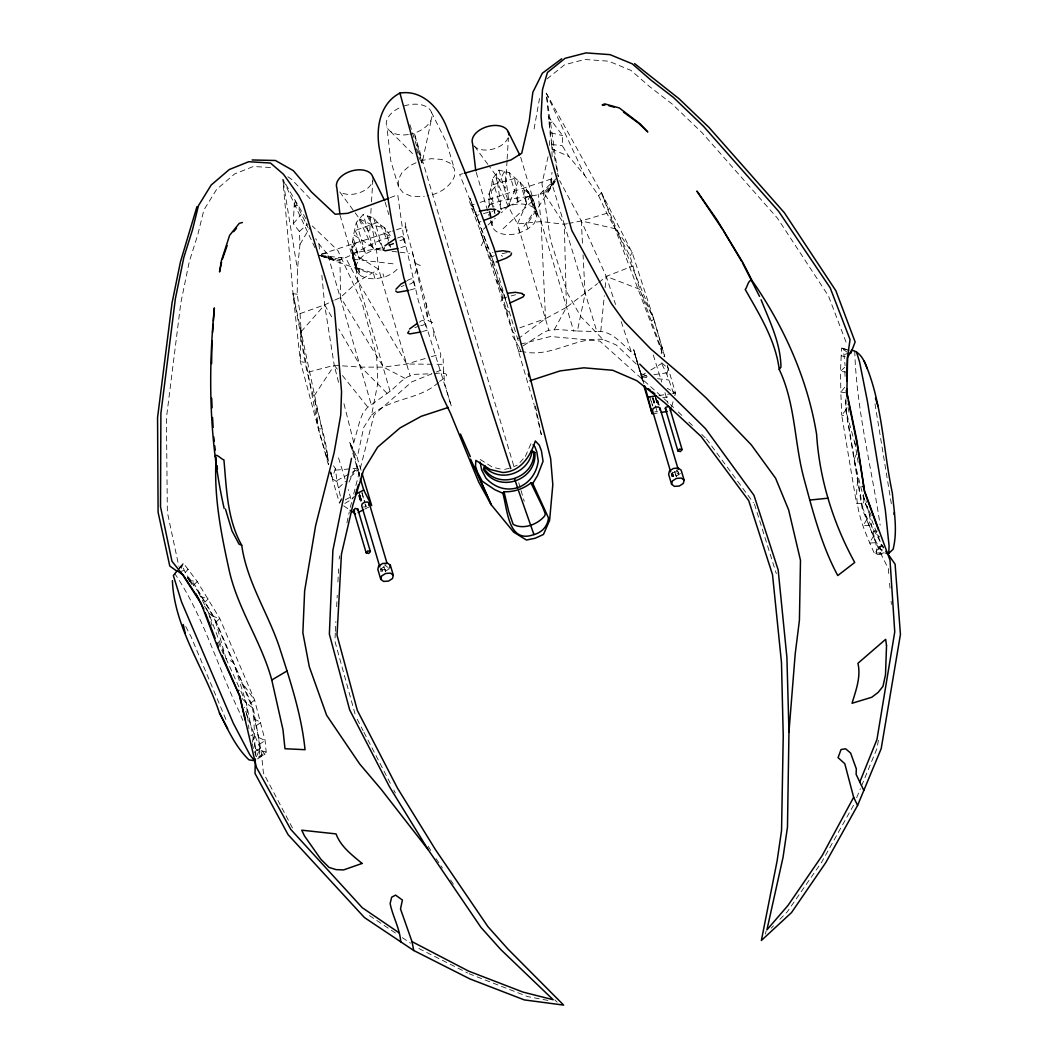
<?xml version="1.0" encoding="UTF-8"?>
<svg xmlns="http://www.w3.org/2000/svg" width="1058" height="1058" viewBox="0 0 1058 1058"><rect width="100%" height="100%" fill="white"/><g stroke="black" fill="none" stroke-linecap="round" stroke-linejoin="round"><path stroke-width="0.75" stroke-dasharray="5 3.75" d="M534.938 209.471C533.219 192.768 520.483 182.809 509.11 172.599L498.926 170.113L492.327 179.159L491.772 185.057L489.047 194.05L489.034 206.958L488.809 205.926M305.974 218.861L282.817 179.238L293.04 293.674L300.327 361.413L318.418 428.9L327.067 457.955L328.112 457.942C321.936 415.106 303.183 374.995 301.16 331.643L300.036 313.618L297.205 294.217L297.443 269.499L299.983 244.372L299.374 231.424L293.291 223.648L294.481 199.883L308.05 227.629M864.426 498.04L862.627 507.853C869.121 522.745 872.533 539.845 883.033 552.488L886.683 553.585M300.935 327.729L300.327 361.413L304.149 362.352M255.401 756.02L253.616 714.071L252.174 707.405L215.872 622.117C207.818 606.604 198.798 591.012 187.57 577.509M521.21 351.468L518.182 351.216L519.584 348.069L515.352 340.782M661.25 353.861L661.448 348.981L639.812 289.363L629.96 255.851L606.869 213.319L598.59 195.69L584.809 175.562L568.86 156.478L562.155 145.528L562.644 135.609L548.52 116.843L551.681 142.843L558.267 176.686L546.259 93.117L601.46 192.847L632.314 252.888L653.844 319.252L664.702 356.427M489.034 205.212C507.774 196.338 528.603 199.049 547.793 191.829L550.517 186.83L552.011 172.309M854.758 350.912C856.358 409.618 871.567 467.2 880.15 525.152M335.32 632.975L334.897 641.188L355.263 714.745M335.399 631.335L335.902 621.469M336.656 606.684L337.238 595.191M337.912 582.045L338.573 568.913M371.12 208.333L369.665 232.562L355.197 212.883M371.503 201.88L372.773 180.892M507.046 160.737L505.393 188.192L488.994 165.894M507.139 159.123L508.395 138.135M857.853 480.821C852.999 506.2 864.241 530.6 874.358 553.294L876.209 554.59L885.176 553.731M433.687 336.365L434.031 331.511M356.414 267.819C348.585 253.021 352.975 237.508 356.308 222.537L363.198 214.483L373.672 217.948L377.455 222.418L384.861 228.105L391.341 237.151C371.107 241.145 355.872 255.375 336.246 260.982L334.302 260.704C327.729 253.96 320.283 247.188 315.734 238.711M327.398 454.689L327.067 457.955L328.668 464.33M600.785 331.18L604.33 295.737M605.123 287.683L606.247 276.402L581.305 220.95L559.695 180.693M552.131 156.61L551.681 142.843M549.287 145.488L550.332 135.9L546.259 93.117L584.809 175.562M390.23 197.687L397.755 194.725L403.138 233.487L418.28 300.446L451.409 406.431L444.532 383.221L443.262 364.349L433.74 364.256M246.051 716.054L246.435 713.356L244.424 707.194M878.365 740.256L877.069 748.337L860.987 787.231M179.556 567.551L183.391 563.2L197.224 581.503L219.813 618.533L254.608 700.065L265.108 740.574L266.193 752.093L264.976 754.394L258.218 757.356L258.972 756.483C261.167 742.28 255.943 728.023 253.616 714.071M534.078 128.983L539.527 98.447M440.353 357.498L440.842 354.946L439.93 351.415C426.996 310.351 417.116 268.071 405.479 226.822L392.293 231.107M361.056 470.255L357.181 457.691L363.727 427.406L371.57 415.027L377.838 383.115L376.622 356.453L361.849 302.085L337.806 250.429L312.322 226.028M252.307 742.227L253.999 733.657L246.435 713.356M862.627 507.853L846.135 410.385L847.365 404.196M523.366 345.728L544.196 332.014L549.009 330.241L558.346 329.554L577.39 331.035L585.1 293.873L583.077 254.978M409.882 124.54L422.076 163.17L431.717 118.007M339.076 559.047L339.763 555.9M346.918 522.89L349.299 511.874M354.456 496.07L352.433 498.966L374.043 414.895L411.813 381.859L431.929 373.791L414.802 374.32L407.542 376.846L401.802 380.735L391.341 390.402L367.258 407.7L362.92 413.083L360.051 420.198L352.34 447.772L360.117 477.317M548.07 156.677L541.961 183.682L550.57 240.404L567.829 293.939L580.921 316.726L602.888 339.42L616.14 344.895L638.172 365.83L643.158 383.234M765.423 934.082L766.164 930.881M406.523 232.337L407.145 229.771M380.92 570.54L380.364 568.569L382.031 569.786L382.626 571.796L380.92 570.54L381.409 568.569L383.816 567.022L386.725 566.824L388.445 568.08M674.607 471.471L676.366 476.536L673.443 476.735L671.737 475.478L672.61 471.828M676.406 470.585L678.403 472.053L678.773 475.002L679.262 473.019L677.543 471.762L676.948 469.752M350.33 507.337L351.732 501.756L348.254 489.55M879.952 549.142L881.261 544.407L864.373 501.201L854.56 461.91M666.791 374.122L668.325 368.819L667.426 365.724L675.559 393.14L674.634 396.3L666.791 374.122L660.919 362.008L668.325 368.819L667.162 365.737M671.658 406.523L673.364 400.691M335.36 468.443L332.278 478.666L339.473 503.013L341.298 500.209L337.052 481.919L335.36 468.443L333.548 465.811M181.262 568.371L183.391 563.2L177.995 569.799M488.201 207.871L491.798 198.56M490.515 220.567L492.287 226.518A23.488 14.468 -16.5 0 0 519.716 232.786L527.863 228.964L533.986 223.661L537.16 217.683C532.491 207.196 536.208 192.516 520.549 189.104M518.248 181.116L508.276 206.376L501.201 212.87M414.948 273.506L416.773 269.076M856.663 797.706L860.366 788.726M854.163 459.265L857.297 452.083M525.363 456.408L531.341 442.786M339.473 503.013L341.522 498.53M349.008 482.091L356.493 465.652L349.682 442.31L357.181 457.691M256.314 756.801L260.189 748.35L253.999 733.657L250.759 735.865M481.192 245.668L483.89 240.298L471.842 208.611L471.299 205.305L474.222 204.339M530.217 195.069L517.468 223.899L548.837 330.294M554.366 329.567L566.466 307.336L597.545 283.597M504.375 171.687L497.815 183.47L489.074 193.971M853.568 805.191L821.682 862.125L787.297 911.798L778.093 921.174M500.884 301.332L503.978 295.843L479.948 230.34M299.983 244.372L309.729 227.827M866.925 519.24L863.209 525.509L869.24 525.39M873.67 535.89L869.359 543.058L876.54 542.635M528.683 221.836L555.556 180.812M314.213 395.798L334.249 365.314L324.647 304.849L321.883 275.331M523.922 226.346L534.581 210.926M547.793 191.829L554.776 181.738M550.517 186.83L554.392 181.764M546.007 192.331L554.485 181.5M846.122 409.658L841.718 415.239L856.491 503.317L861.794 503.383M629.96 255.851L632.314 252.888L613.759 225.473M844.707 387.294L840.819 392.108L841.718 415.239L847.101 415.768M356.162 242.837C346.958 253.894 357.3 264.884 360.209 275.53L366.716 278.333L375.061 278.915L383.988 277.156A23.488 14.468 -16.5 0 0 398.258 268.031M879.185 547.687L874.358 553.294L883.033 552.488M293.291 223.648L301.305 214.43M301.16 331.643L324.647 304.849L333.336 300.789M178.313 569.865L182.161 565.501L186.129 574.587L194.315 584.161L214.404 617.607L253.285 708.199L261.379 753.005L263.416 772.935L292.656 828.335M523.221 458.828L517.891 464.885L513.593 466.75M185.388 572.338L188.179 569.244L179.781 571.717M554.128 181.275L543.812 192.754L564.284 224.283L596.831 331.538C613.111 329.951 623.44 346.64 635.276 355.29L644.534 385.734M193.733 585.114L197.224 581.503L190.361 580.617M771.189 928.21L773.491 925.869M598.59 195.69L601.46 192.847L653.844 319.252L665.072 357.816M204.723 602.28L208.241 598.894L201.192 596.765M438.356 382.507C419.96 399.858 390.6 397.636 371.57 415.027M439.546 381.383C454.623 372.244 441.966 372.601 433.568 373.672M503.132 228.7L533.113 200.412M540.374 193.561L557.063 177.81M338.653 487.804L345.662 481.364M350.343 477.065L358.517 469.54M483.361 229.242L486.971 225.936M488.161 224.838L495.303 218.279M844.76 367.324L840.515 371.213L840.819 392.108L845.739 392.743M215.872 622.117L219.813 618.533L213.399 616.483M299.374 231.424L307.468 224.336L306.331 223.04M598.788 282.565L606.247 276.402L633.041 265.915M547.012 78.914L564.641 64.75L584.717 59.46L608.747 61.192L630.991 70.41L649.559 86.571L672.042 103.935L702.036 132.686L777.485 218.213L828.52 296.055L846.982 344.577M250.495 703.213L254.608 700.065L241.7 682.238M661.448 348.981L662.268 348.373L660.311 345.86M517.984 338.851L545.544 318.63L566.466 307.336L564.284 224.283L550.795 179.939L553.784 178.617M651.371 321.037L653.844 319.252L642.061 294.97M256.155 725.788L260.942 722.389L254.766 719.347M259.263 744.422L265.108 740.574L258.059 737.135M389.542 568.543L385.522 571.108L380.668 571.452M383.789 566.546L385.548 571.598L387.955 570.064M654.783 411.893L657.6 411.443M672.227 473.508L674.634 471.961L677.543 471.762M680.36 473.481L676.34 476.047L671.486 476.378M255.692 751.14L260.189 748.35L264.976 754.394L257.491 758.917M258.972 756.483L266.193 752.093L259.66 750.215M641.333 375.616L645.406 373.196M650.829 369.969L661.686 363.516M344.842 503.436L351.177 499.707M336.867 480.61L358.371 468.998M345.252 499.905L352.473 496.03M364.917 509.043L370.326 506.293M416.032 162.76L409.843 165.67L402.185 172.295L398.218 179.767L398.549 186.949L403.111 192.741L411.231 196.259L424.258 196.471M492.327 179.159L501.32 209.497C510.842 204.035 523.3 201.47 533.245 207.302L536.895 211.944L537.16 217.683L534.885 210M334.791 300.115L340.583 297.404L358.067 281.388L378.685 269.274L376.423 249.476L371.609 224.719L369.11 216.652M436.319 372.019L443.646 369.083M377.455 222.418L355.237 230.512M388.815 245.086L396.009 242.269M407.158 280.621C416.336 274.749 415.437 284.933 406.907 284.39M401.141 286.652L404.037 285.515M419.484 322.187C424.708 316.765 427.551 326.168 420.648 325.401M414.895 327.663L419.219 325.97M397.464 238.024L402.966 236.093L404.262 239.161L398.892 241.145M549.393 123.045L552.236 121.934M849.548 352.777L841.203 355.779L840.515 371.213L845.54 372.046M480.954 221.519L479.01 222.193L475.267 212.261L477.991 211.534M300.036 313.618L324.647 304.849L332.913 319M519.862 327.795L545.544 318.63L541.048 221.572L538.152 194.183M480.081 202.409L553.731 178.18M490.991 218.556L489.444 212.592L492.578 211.56M500.421 208.968L508.276 206.376L529.793 195.915L529.78 194.169M321.42 254.118L390.825 231.583M381.144 247.956L352.38 253.206M389 245.403L395.282 243.366M514.492 178.445L491.772 185.057M606.869 213.319L581.305 220.95L568.926 223.37M425.197 358.517L406.761 364.005L383.485 367.152L361.043 367.113L334.249 365.314L307.045 372.469M431.333 356.691L439.017 354.404M478.957 214.8L476.47 215.554L475.267 212.261M400.797 247.585L405.756 246.144L402.688 235.987M494.284 255.547C491.137 259.117 488.042 251.103 493.002 252.386M506.61 297.126L504.93 297.576L503.582 294.415L506.888 304.175M410.253 289.932L415.516 288.477L412.475 278.532M422.473 331.524L427.115 330.255L423.808 320.495M294.256 206.27L297.126 205.503M483.453 213.584L490.899 211.626M511.067 295.936L515.537 294.759M462.769 173.684L459.648 174.491L477.793 218.861L498.054 274.366L513.011 324.065M520.536 344.167L550.583 336.484L599.807 341.099L661.528 396.459M321.354 254.383L327.306 252.994L371.411 405.214M884.038 552.792L876.209 554.59L876.54 546.867L865.973 500.619M504.679 469.355L509.215 468.337M420.436 160.816L431.175 158.687L441.609 159.414L449.743 162.932L454.305 168.725L454.636 175.893C450.351 187.226 438.647 194.05 427.115 195.902M373.672 217.948L382.665 248.286C372.046 249.516 360.315 254.462 356.295 265.148L356.559 270.888L360.209 275.53L358.874 268.454L357.935 267.846M567.379 223.674L564.284 224.283L541.048 221.572L517.468 223.899L508.276 206.376L497.815 183.47L495.316 175.39M652.191 413.916L658.261 412.911M658.936 395.52L671.023 393.788M672.531 393.576L675.559 393.14L667.188 388.246M641.584 376.41L647.747 375.55M653.91 374.677L666.236 372.945M662.731 397.53L668.682 396.922M335.545 470.136L358.133 468.191M883.351 546.298L876.54 546.867L883.496 550.583M602.888 339.42C574.983 336.907 550.636 358.278 522.718 351.587M671.737 475.478L671.129 473.468L672.848 474.725L675.758 474.526L678.178 472.979L678.773 475.002M363.423 506.994L366.332 506.795L364.56 500.791M386.13 564.813L384.583 564.919L387.585 567.114L387.36 568.053L384.94 569.588L382.031 569.786L382.626 571.796M507.06 252.637L500.222 253.986L502.378 256.38M877.439 531.01L873.392 531.182L879.753 537.12M321.539 428.86L318.418 428.9L293.04 293.674L297.205 294.217M432.153 364.243L406.761 364.005L358.067 281.388L345.397 257.2M577.39 331.035L596.831 331.538M270.464 167.521L253.404 166.49L234.744 173.856L216.612 189.382L203.877 210.026L197.912 234.215L189.263 261.749L180.786 303.077L166.423 417.963L167.349 512.178L178.855 566.387M551.496 144.562L562.155 145.528M641.743 376.952L649.652 377.838M657.56 378.711L668.63 379.941M381.131 250.032L376.423 249.476L353.742 234.889M392.108 251.328L396.816 251.87M399.977 252.24L409.565 253.378M343.228 258.007L318.392 255.097L336.246 260.982M353.319 259.184L394.965 264.05M547.899 1000.405L527.783 996.623L469.064 973.717M339.975 259.382L318.392 255.097L337.965 260.334M845.316 356.612L841.203 355.779L841.533 348.056L845.831 348.981M480.213 459.503L492.446 467.16L501.624 469.342M849.138 350.582L841.533 348.056L849.376 350.198M384.953 233.487L391.976 237.587M615.69 228.832L581.305 220.95L582.574 245.258M550.821 132.858L562.644 135.609M321.262 255.851L331.299 258.483M358.755 268.401L376.952 274.392M321.288 256.115L370.604 273.519M639.812 289.363L606.247 276.402L615.558 304.492M412.461 252.399L428.106 320.64L434.203 323.126M551.549 148.781L568.86 156.478M420.33 265.558L414.617 262.939L414.22 259.488M359.641 218.993L371.609 224.719L384.795 228.052L390.574 247.36M418.889 948.51L467.583 972.976M215.356 620.993L225.962 658.46L233.236 662.242M405.082 378.354L383.485 367.152L340.583 297.404L339.935 259.395M672.981 391.777L675.559 393.14M482.382 237.204L485.516 246.607L489.92 248.987M638.172 365.83L633.676 349.484L640.672 372.747L649.043 377.64M369.506 915.62L395.507 933.063M402.357 937.666L410.57 943.167M343.638 505.83L348.889 509.401M337.052 481.919L332.278 478.666L330.546 472.45M259.765 751.881L253.854 747.371M287.895 176.752L291.73 179.45L312.639 201.377M252.174 707.405L246.329 703.226L240.933 697.156M846.863 352.089L843.385 349.352L845.117 365.618M471.842 208.611L473.944 210.291M187.478 577.774L191.538 581.94M204.604 606.141L208.651 612.992L213.769 617.105M514.294 333.336L512.297 331.59L485.516 246.607M663.948 398.628L673.589 407.475M554.815 999.903L557.182 1002.151M678.284 411.972L681.802 415.344M688.851 422.089L692.368 425.461M701.771 434.454L705.289 437.827M390.508 131.483L414.181 155.248M386.964 393.272L361.043 367.113L338.705 328.906M505.261 308.222L508.448 311.925M337.317 369.136L334.249 365.314L338.692 382.89M342.422 375.497L367.946 407.29M174.544 573.264C203.387 615.425 217.102 666.117 239.28 711.756L243.38 721.86M706.466 438.951L753.441 502.722M474.526 146.216L488.029 164.585M339.763 191.895L354.232 211.574M865.034 514.214L883.655 547.832M352.195 252.227L353.187 253.656L378.685 269.274L410.054 375.656M436.028 858.607L442.403 867.983M450.589 880.031L454.226 885.387M428.133 846.188L431.585 851.796M512.601 336.127L514.743 339.763M189.25 580.101L192.49 585.577M881.261 544.407L883.245 547.978M185.719 626.495L191.088 636.771L227.192 722.535M357.181 719.202L363.172 730.774M363.912 732.229L390.838 784.322M393.841 790.101L395.335 792.997M526.236 188.998L541.048 221.572L573.74 331.247M359.495 475.743L356.493 465.652L358.569 469.712M187.504 577.364L189.58 581.53M431.452 112.267L446.582 142.645L454.305 168.725M198.454 592.493L208.651 612.992L225.38 656.952M871.263 515.444L864.373 501.201L863.235 493.279M496.466 280.145L503.978 295.843M359.204 219.456L373.739 250.045L363.198 214.483M254.568 751.841L255.824 754.486L255.56 748.945L246.329 703.226L234.321 664.662M367.47 216.044L382.665 248.286M314.914 247.665L282.817 179.238L297.443 269.499M225.962 658.46L240.219 689.803M240.893 691.297L246.329 703.226L248.908 728.777M355.184 230.684L365.592 253.867L356.308 222.537M380.298 224.613L387.228 240.298M387.863 241.727L390.389 247.427M469.408 201.575L471.511 206.416M218.279 641.968L223.436 654.042M520.1 349.285L521.131 351.745M352.38 241.277L359.469 259.17L352.777 236.595M601.46 192.847L663.63 356.467M349.682 442.31L354.39 454.702M356.493 465.652L359.429 473.376M477.793 218.861L470.083 198.428L488.77 249.807L534.118 404.579M402.807 236.992L404.95 242.679M493.848 262.873L490.224 253.113M652.786 405.902L649.797 396.922L652.455 405.928M675.692 474.526L676.366 476.536M252.029 743.642L254.184 750.532M653.196 398.205L656.132 407.026M359.707 494.641L361.664 500.527M621.244 321.672L631.084 351.322M534.052 203.189L536.895 211.944L520.391 156.227M352.327 252.941L356.295 265.148L351.613 249.344M513.923 326.988L515.749 332.754M754.42 504.058L776.321 573.687M516.688 335.756L518.579 341.774M653.289 354.999L661.779 382.083M672.809 474.698L673.443 476.735L672.848 474.725M655.563 396.644L657.838 403.971M359.072 496.586L360.897 502.444M338.534 457.889L345.014 478.996M664.979 392.677L668.127 403.31M657.825 400.718L659.16 405.214M656.449 399.686L657.785 404.182M655.669 397.953L657.454 403.958M652.707 396.724L654.928 404.222M655.378 405.73L657.15 411.734M652.76 398.152L654.532 404.156M641.796 377.124L640.672 372.747L643.674 382.851M528.55 191.498L533.245 207.302L530.098 194.831M520.047 181.91L526.739 204.485L523.141 185.454M526.315 223.767L527.863 228.964M509.11 172.599L518.394 203.916L514.638 178.551M518.711 229.401L519.716 232.786M498.926 170.113L509.467 205.675L504.997 171.806M489.047 194.05L492.975 207.302M493.412 208.796L494.747 213.306M489.457 212.129L491.163 217.895M476.232 172.375L489.193 216.097M519.134 346.984L519.571 348.479M513.685 465.665L414.273 133.11L422.076 163.17M518.737 482.726L520.562 488.928M521.025 490.489L524.239 501.347M416.389 148.623L419.563 159.361M398.549 186.949L390.812 160.882L386.844 126.841M443.262 371.781L443.699 373.276M385.125 202.157L388.828 214.655M382.983 273.771L383.988 277.156M373.514 273.718L375.061 278.915M340.041 215.184L356.559 270.888L354.311 261.948M361.889 491.798L364.613 502.325M361.942 493.213L363.714 499.217M361.638 500.989L358.979 491.996L361.452 500.857M359.535 494.76L361.307 500.765M358.596 495.237L360.818 502.735M633.676 349.484L637.273 362.233M657.666 400.598L658.909 405.029M640.672 372.747L642.907 380.721M328.377 464.674L318.418 428.9L315.337 401.762M846.929 414.538L855.578 445.828M390.071 391.288L358.067 281.388L351.983 245.959M541.312 434.759L534.475 405.769M208.651 612.992L212.05 625.569M652.574 398.271L654.175 404.381M385.006 569.548L385.548 571.598M655.457 397.967L657.005 403.984M491.772 221.532L492.115 222.881M365.01 503.82L365.79 506.835M891.339 503.793L874.821 402.741M343.943 403.667L353.623 442.019M330.678 472.291L332.278 478.666L330.572 470.625M489.034 210.687L489.444 212.592M490.026 211.574L491.362 217.71M293.04 293.674L329.21 464.197M848.027 407.396L849.019 412.184M535.441 406.007L541.273 434.388M490.727 188.509L493.874 207.077M494.139 208.611L494.932 213.253M854.692 441.689L855.763 448.103M856.028 449.703L857.112 456.104M857.377 457.704L858.183 462.518M405.188 222.564L406.007 227.827M496.321 173.922L501.32 209.497M426.03 303.17L428.106 320.64M318.974 244.173L319.437 249.093M888.746 573.529L888.336 568.649L879.449 550.967L862.296 509.123L845.99 411.139L845.686 400.043M889.58 583.275L890.003 588.155M891.114 601.156L891.391 604.409M492.023 220.778L492.287 226.518M844.906 371.477L845.091 377.825M845.871 398.892L846.135 410.385M443.183 358.821L443.249 363.132M372.561 176.289A18.779 11.572 -16.5 0 1 362.22 191.617A18.779 11.572 -16.5 0 1 339.79 191.67M404.037 105.998A23.488 14.468 -16.5 0 1 431.849 113.629A23.488 14.468 -16.5 0 1 409.83 134.273M408.309 134.538A23.488 14.468 -16.5 0 1 386.554 125.928A23.488 14.468 -16.5 0 1 401.18 107.056M508.118 137.712A18.779 11.572 -16.5 0 1 490.092 149.694A18.779 11.572 -16.5 0 1 472.595 143.597"/><path stroke-width="1.5" d="M211.613 363.635L211.97 340.769M639.746 364.124L705.369 428.503L753.984 495.329L778.146 569.826L786.901 657.349L788.964 731.951L787.469 827.171L783.052 857.284L766.918 929.863L787.985 905.463L822.251 855.486L853.647 797.269L844.8 763.731L838.068 757.634L841.044 749.527L845.633 748.8L850.606 753.031L856.319 768.849L856.12 774.377L863.817 790.445M255.335 759.036L255.018 773.438L288.054 834.617L364.441 917.564L413.757 950.52L469.911 978.928L524.332 999.916L563.649 1005.1L507.721 948.828L487.857 926.57L435.526 849.759L397.438 788.065L357.339 710.407L337.026 635.184L341.443 554.114L352.949 504.745L363.648 470.03L377.627 447.15L400.043 427.908L421.269 416.283L448.394 407.409M846.942 380.84L847.379 357.816L851.545 350.211C860.233 351.6 864.584 361.043 867.124 368.515M480.107 462.095L481.654 469.937L485.926 478.11C505.01 498.847 534.409 488.241 538.284 460.997L536.816 451.898L534.885 446.74L533.113 444.757M886.683 553.585L888.76 553.387L889.077 545.822L885.321 509.943L867.309 400.744L859.599 362.101L856.583 352.182M172.414 580.63C174.239 627.963 204.697 669.053 219.456 712.92C227.774 729.385 235.471 746.869 248.961 759.856L254.515 760.715L249.833 754.79L233.249 723.103L181.579 602.015L173.34 575.526L177.109 570.91M212.565 332.556L213.161 324.343M213.399 321.05L214.351 307.918C207.91 374.625 209.286 442.839 224.137 508.369M183.206 624.511L185.19 633.107M788.964 731.951L795.193 654.029L799.425 620.213L800.483 560.343L788.66 509.956L775.607 478.256L751.299 444.849L706.109 397.901L682.595 376.172L650.789 348.995L624.762 322.095L611.352 303.474L571.823 230.472L541.934 126.471L541.074 116.261L542.463 89.692L547.436 72.473L565.078 58.309L586.026 52.9L610.043 54.646L632.3 63.85L650.855 80.024L673.351 97.389L703.345 126.127L778.688 211.402L830.16 287.789L850.05 339.565L847.59 356.533L846.876 392.306L856.808 440.194L864.531 491.044L890.016 560.224L894.751 631.904L876.963 739.463L859.651 782.365M351.507 458.339L332.9 550.266L329.369 634.126L349.669 709.892L389.714 787.178L428.278 849.852L480.954 927.377L500.791 949.555L553.189 999.731L522.996 992.087L468.575 971.099L412.012 941.633L400.506 908.967L402.41 900.054L395.626 895.134L391.672 897.184L390.137 903.558C392.809 916.929 399.765 928.064 400.731 941.818M221.532 262.344L219.535 271.972L221.387 260.757L229.612 235.339L239.267 223.357L242.414 222.497M353.597 510.379L355.21 508.422L357.776 509.017L370.366 551.496L368.753 553.44L366.187 552.858L353.597 510.379L354.549 511.08M357.776 509.017L357.445 510.154M368.739 505.261L369.229 503.277L367.523 502.021L364.6 502.219L362.193 503.767L361.704 505.737L379.848 566.969M366.187 552.858L367.787 550.901L370.366 551.496M380.761 579.334L381.581 576.028L385.601 573.476L390.455 573.132L393.311 575.235L392.492 578.528L388.484 581.093L383.618 581.424L380.761 579.334L377.812 569.349L378.632 566.056L382.639 563.491L387.506 563.16L390.362 565.25L393.311 575.235M389.807 567.445L390.362 565.25M670.666 471.894L652.521 410.676L653.011 408.692L655.418 407.158L658.341 406.96L660.047 408.216L678.204 469.435M659.65 409.816L660.047 408.216M669.502 407.118L682.093 449.584L680.479 451.541L677.913 450.959L665.323 408.481L665.601 407.383L668.55 406.417M677.913 450.959L679.527 449.002L682.093 449.584M671.579 484.26L672.399 480.967L676.419 478.401L681.273 478.071L684.129 480.16L683.309 483.453L679.302 486.032L674.435 486.363L671.579 484.26L668.63 474.288L669.449 470.995L673.457 468.429L678.323 468.086L681.167 470.188L684.129 480.16M196.947 206.694L180.508 261.63L172.031 302.945L157.563 417.579L158.105 512.284L169.783 566.017L176.964 571.214M670.375 410.914L671.235 407.991M485.265 466.089L484.419 468.972C498.437 490.264 534.634 477.872 533.814 452.824L531.182 451.078M355.805 493.081L358.503 484.709M222.365 259.197L227.153 245.522M850.711 353.478L855.142 341.985L835.86 290.725L784.322 212.698L708.979 127.423L678.985 98.685L634.615 63.625M529.886 380.774L560.026 370.922L583.897 367.814L612.767 370.287L636.876 380.708L664.781 402.807L701.163 436.531L748.707 500.606L772.525 574.692L781.478 662.52L783.237 736.09L781.545 830.57L777.141 860.749L761.376 940.469L791.516 912.578L825.782 862.601L857.588 805.442L881.195 748.641L900.437 634.43L895.094 564.192L886.062 551.271L886.273 552.064M532.756 483.453L537.49 475.65L543.058 461.275L541.458 450.973L539.316 445.206L535.308 440.948C530.547 456.143 520.417 471.921 502.629 472.503L490.145 469.461L475.875 460.375L475.492 466.062L477.317 471.934L482.184 481.178L494.681 489.642L502.801 493.24C507.39 507.999 507.761 543.997 533.377 534.74C541.537 532.782 547.66 526.54 548.48 517.917L532.756 483.453L530.957 482.951C523.234 488.955 513.804 492.102 504.005 491.758L502.801 493.24M384.345 247.903L383.075 249.9L385.205 250.786L397.821 248.392M395.705 290.99L397.517 292.352L408.811 290.315M408.983 331.035L407.714 333.045L409.843 333.918L420.978 331.934M396.009 289.178L400.956 284.06L405.915 281.309M722.72 229.612L696.891 191.088L716.835 219.628L742.623 262.172L752.106 280.661C783.872 326.248 807.598 378.989 816.604 434.309C819.447 479.102 833.188 523.247 854.719 562.486L837.764 575.552C821.563 545.399 812.941 511.913 804.093 479.023C794.188 442.799 795.642 404.09 779.243 369.467L780.949 367.113C780.659 343.308 769.761 321.434 761.072 299.758M233.673 231.676L236.489 228.277M888.76 553.387L893.097 549.3C897.753 530.785 894.089 511.609 892.344 492.962C882.967 449.161 882.57 402.675 864.241 361.214M384.9 245.84L394.846 239.042M409.539 328.972L416.997 323.563M243.803 713.436L239.862 695.939L237.706 691.231L238.91 690.279M561.692 58.785L542.344 73.227L532.835 92.297L529.238 120.863L521.739 153.251L510.882 159.996L464.33 173.274M271.774 680.003C261.419 641.492 237.27 608.443 228.925 569.164C220.924 532.782 213.637 495.356 216.176 457.929L215.237 456.157C216.017 452.864 222.035 459.873 223.912 459.886C226.584 488.677 227.1 519.306 241.7 545.187C247.017 582.945 269.129 614.539 280.383 650.22C290.871 682.727 301.596 715.578 305.035 749.699L284.986 748.733L282.989 729.755L271.774 680.003L287.049 670.944M399.937 93.078C378.857 103.948 375.259 130.703 380.034 151.863L391.936 221.916L403.772 277.527L417.619 324.251L442.231 396.023L450.51 413.321L478.679 481.998L491.243 504.798L513.633 532.081L526.434 540.03L535.242 538.218L543.468 534.449L549.605 520.324L552.818 484.67L550.623 458.484L527.73 368.078L507.8 294.772L493.954 248.048L474.275 194.989L447.613 129.764C440.736 109.701 423.121 89.308 399.937 93.078L425.607 187.385L455.443 290.276L489.96 404.288L510.776 468.615M355.356 494.483L363.714 489.999L360.355 478.639M358.159 512.482L363.568 509.731M388.736 198.282L347.765 213.319L335.188 214.232L311.515 192.04L293.264 170.602L275.384 160.485L252.148 159.97M483.876 220.421L493.967 216.546L498.45 213.756L499.72 211.772L497.604 210.886M496.189 261.987L506.293 258.112L510.776 255.335L511.53 253.127M509.956 303.011L523.088 296.901L524.371 294.904L522.242 294.018M479.367 211.164L490.608 209.153L495.779 209.59M661.29 412.408L667.347 411.403M644.534 385.734L647.893 397.094L655.841 395.97M495.779 251.645L502.934 250.733L510.022 251.897M508.091 293.211L515.246 292.299L522.348 293.476M809.74 500.077L827.978 498.186M894.023 514.373L894.38 512.31M862.204 486.535L863.764 486.574L864.531 491.745M604.872 105.218L602.214 104.887L604.766 103.882L619.314 107.942L640.103 123.892L647.787 131.972L638.569 123.138L623.506 112.135M608.853 105.721L614.407 107.215M241.7 545.187L239.108 544.235L232.019 530.971L225.46 509.07M350.198 510.287L355.462 513.857M177.36 570.963L183.193 574.93L198.759 599.013M399.197 932.891L362.259 907.711L290.725 829.353L256.433 767.328L239.373 695.397L218.345 648.898L201.046 603.417L182.161 574.058L171.951 561.229L160.512 506.703L160.895 413.361L175.363 298.726L183.841 257.398L192.49 229.864L198.454 205.675L211.19 185.018L229.322 169.505L248.736 161.715L270.451 163.025L283.557 174.332L298.62 195.518L303.21 204.511L334.341 308.103L341.549 391.672L340.755 414.934L334.156 452.507L315.641 525.548L304.638 590.867L302.866 632.79L309.28 666.672L326.618 715.248L359.667 763.955L381.211 789.361L428.278 849.852M648.263 388.736L650.696 390.455M665.323 408.481L666.275 409.181M652.191 391.738L654.809 393.735M752.106 280.661C748.403 278.611 747.199 287.842 745.229 289.482C759.485 314.649 775.501 340.173 779.243 369.467M723.527 230.935L741.592 261.273M195.889 593.776L203.824 609.024M875.495 398.205L878.047 406.616M742.412 262.675L759.499 296.359M219.456 712.92L227.642 728.592M363.714 489.999L371.675 505.605L362.034 473.402M530.957 482.951L542.675 507.06L545.267 513.831L544.777 515.749C537.953 524.371 523.287 530.084 513.17 524.332L508.792 511.741L504.005 491.758M508.29 131.919L519.676 154.799M384.662 200.597L372.561 176.289A18.779 11.572 -16.5 0 0 350.621 171.277A18.779 11.572 -16.5 0 0 336.867 187.954L339.856 213.584M853.647 797.269L857.588 805.442M470.572 459.119L491.243 504.798L478.137 474.685M222.035 655.524L237.706 691.231M460.455 434.031L470.281 456.62M474.857 467.16L476.827 471.67M205.159 612.503L215.131 638.265M216.837 642.682L218.451 646.874M865.1 493.266L878.272 529.503M518.658 491.084L533.959 534.621M517.759 488.399L514.598 478.838M369.229 503.277L386.911 562.935M644.071 386.395L652.191 413.916L647.893 397.094M244.16 715.036L245.456 720.101M528.352 373.831L528.96 376.608M847.273 395.837L847.828 398.496M848.251 400.572L856.914 442.879L863.764 486.574M412.012 941.633L413.757 950.52M214.748 445.802L215.263 450.06M475.769 170.814L472.595 143.597A18.779 11.572 -16.5 0 1 488.717 126.246A18.779 11.572 -16.5 0 1 508.739 134.935M217.075 465.652L217.432 468.747M213.795 437.007L214.258 441.464M846.321 390.243L846.559 393.338M846.836 388.643L847.432 398.456M212.539 417.487L213.147 427.326M211.693 398.244L212.103 407.846M846.903 389.635L847.008 392.875M886.525 645.658L885.506 674.7L882.98 686.338L878.14 692.421L871.766 697.262L852.034 703.279C855.896 690.385 861.119 676.935 857.932 663.3L885.665 639.31L886.525 645.658M534.845 452.48C537.451 480.557 497.67 494.258 483.387 469.302L484.326 466.433C499.68 483.863 529.423 473.296 532.148 450.801L534.845 452.48M362.087 863.447L343.599 869.914L336.074 869.623L329.051 867.415L320.865 859.268L304.466 835.913L301.728 830.186L336.047 833.902C340.742 846.704 352.036 854.983 362.087 863.447"/></g></svg>
